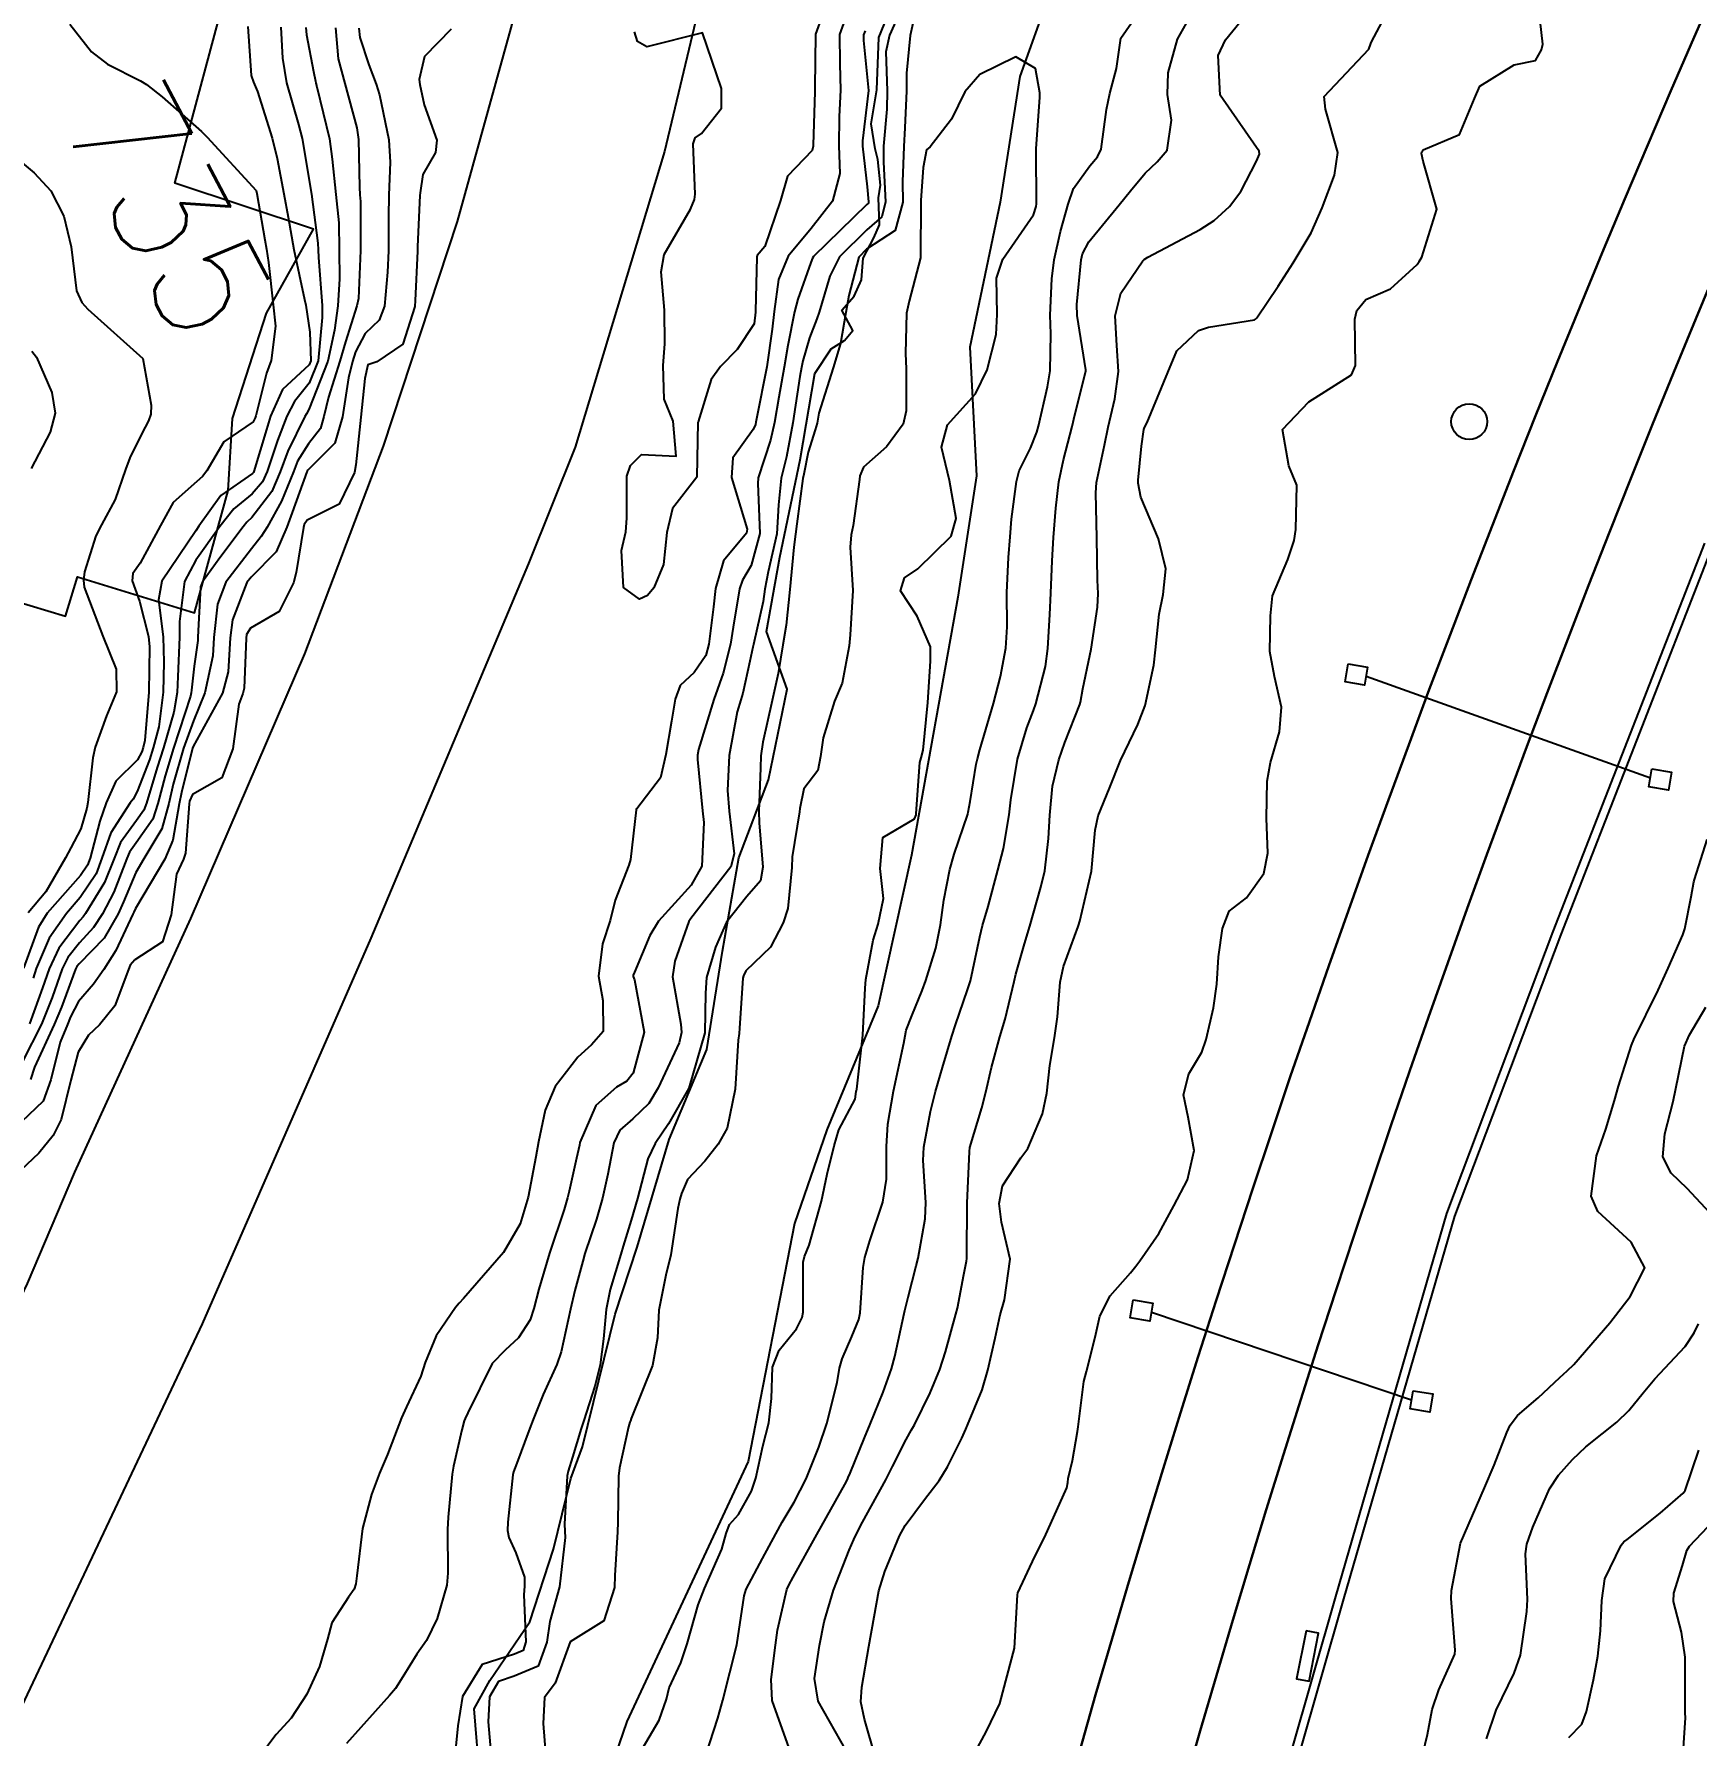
# Model space of a CAD drawing. Header units: metres. Extents: x 318500 to 325275, y 7408834 to 7428799.
# Drawn here: x 323535 to 323594.8, y 7419790 to 7419851.3 of the extents above; entities that cross this region are included whole.
import ezdxf
from ezdxf.enums import TextEntityAlignment as Align

# ---------------------------------------------------------------- set-up
doc = ezdxf.new("R2010")
doc.units = ezdxf.units.M
doc.header["$MEASUREMENT"] = 0
for name, color, linetype in [('Armário', 45, 'Continuous'), ('Canaleta de Drenagem', 151, 'Continuous'), ('Cotas', 45, 'Continuous'), ('Curvas de Nivel 1m', 11, 'Continuous'), ('Curvas de Nivel 5m', 15, 'Continuous'), ('Edificações', 30, 'Continuous'), ('Hidrografia', 140, 'Continuous'), ('Linha Férrea', 20, 'Continuous'), ('Postes', 20, 'Continuous'), ('Pórticos', 45, 'Continuous'), ('Vias Primárias', 230, 'Continuous')]:
    doc.layers.add(name, color=color, linetype=linetype)
doc.styles.add('Style-STANDARD', font='STANDARD.shx')

msp = doc.modelspace()

# ---------------------------------------------------------------- linework, layer by layer
at = {"layer": 'Armário'}
msp.add_lwpolyline([(323580.769, 7419793.801), (323580.426, 7419792.071), (323580.88, 7419791.981), (323581.223, 7419793.711)], close=True, dxfattribs=at)
at = {"layer": 'Canaleta de Drenagem'}
for points in [[(323595.116, 7419832.952), (323589.662, 7419818.973), (323585.826, 7419808.817), (323581.835, 7419795.035), (323576.178, 7419775.288), (323570.863, 7419754.222), (323567.061, 7419736.754), (323564.533, 7419720.956), (323564.768, 7419715.621), (323560.512, 7419694.585), (323553.429, 7419661.246)], [(323595.395, 7419832.842), (323589.942, 7419818.866), (323586.111, 7419808.723), (323582.123, 7419794.952), (323576.468, 7419775.21), (323571.155, 7419754.154), (323567.356, 7419736.699), (323564.834, 7419720.939), (323565.07, 7419715.597), (323560.806, 7419694.524), (323553.722, 7419661.183)]]:
    msp.add_lwpolyline(points, dxfattribs=at)
at = {"layer": 'Curvas de Nivel 1m', "flags": 128}
for points, elevation in [([(323568.724, 7419789.192), (323569.255, 7419790.165), (323569.749, 7419791.178), (323570.27, 7419793.17), (323570.378, 7419795.09), (323570.392, 7419795.169), (323571, 7419796.479), (323571.351, 7419797.155), (323572.153, 7419798.948), (323572.193, 7419799.142), (323572.21, 7419799.284), (323572.362, 7419799.935), (323572.537, 7419800.979), (323572.559, 7419801.138), (323572.772, 7419802.769), (323572.862, 7419803.135), (323573.179, 7419804.376), (323573.347, 7419805.131), (323573.715, 7419805.853), (323574.454, 7419806.69), (323574.645, 7419806.929), (323574.785, 7419807.115), (323575.473, 7419808.107), (323576.011, 7419809.097), (323576.499, 7419810.039), (323576.743, 7419811.087), (323576.528, 7419812.297), (323576.353, 7419813.093), (323576.551, 7419813.856), (323577.019, 7419814.629), (323577.173, 7419815.084), (323577.44, 7419816.223), (323577.56, 7419817.08), (323577.618, 7419818.067), (323577.763, 7419819.079), (323577.999, 7419819.703), (323578.631, 7419820.186), (323579.246, 7419821.061), (323579.394, 7419821.801), (323579.351, 7419823.06), (323579.365, 7419824.384), (323579.486, 7419825.058), (323579.82, 7419826.162), (323579.882, 7419827.053), (323579.631, 7419828.162), (323579.469, 7419829.059), (323579.487, 7419830.341), (323579.557, 7419831.058), (323580.113, 7419832.37), (323580.344, 7419833.047), (323580.399, 7419833.453), (323580.443, 7419835.046), (323580.152, 7419835.739), (323579.921, 7419837.054), (323580.87, 7419838.041), (323582.403, 7419839.017), (323582.549, 7419839.351), (323582.531, 7419841.016), (323582.594, 7419841.336), (323582.921, 7419841.725), (323583.816, 7419842.111), (323584.773, 7419842.992), (323584.839, 7419843.093), (323584.943, 7419843.252), (323585.484, 7419844.982), (323584.986, 7419846.713), (323584.928, 7419846.991), (323584.934, 7419847.048), (323584.992, 7419847.114), (323586.299, 7419847.672), (323586.837, 7419848.963), (323587.025, 7419849.415), (323588.267, 7419850.176), (323589.034, 7419850.337), (323589.247, 7419850.719), (323589.302, 7419850.927), (323589.07, 7419852.93)], 729), ([(323563.625, 7419852.708), (323563.103, 7419851.279), (323563.085, 7419849.344), (323563.084, 7419849.279), (323563.084, 7419849.214), (323563.019, 7419847.28), (323563.019, 7419847.25), (323562.987, 7419847.097), (323562.101, 7419846.165), (323561.85, 7419845.297), (323561.276, 7419843.637), (323561.008, 7419843.309), (323560.991, 7419843.258), (323560.943, 7419841.309), (323560.943, 7419841.276), (323560.903, 7419840.854), (323560.28, 7419839.925), (323559.69, 7419839.322), (323559.354, 7419838.847), (323558.877, 7419837.33), (323558.875, 7419837.314), (323558.83, 7419835.33), (323557.956, 7419834.2), (323557.747, 7419833.346), (323557.635, 7419832.194), (323557.287, 7419831.352), (323557.062, 7419831.069), (323556.774, 7419830.945), (323556.188, 7419831.366), (323556.124, 7419832.697), (323556.279, 7419833.368), (323556.316, 7419833.859), (323556.317, 7419835.368), (323556.444, 7419835.758), (323556.842, 7419836.143), (323558.091, 7419836.091), (323557.984, 7419837.343), (323557.659, 7419838.139), (323557.618, 7419839.349), (323557.679, 7419840.135), (323557.673, 7419841.349), (323557.554, 7419842.727), (323557.652, 7419843.349), (323558.603, 7419844.982), (323558.749, 7419845.333), (323558.769, 7419845.527), (323558.704, 7419847.334), (323558.771, 7419847.555), (323558.996, 7419847.711), (323559.719, 7419848.613), (323559.726, 7419849.323), (323559.04, 7419851.33), (323557.035, 7419850.82), (323556.694, 7419851.023), (323556.589, 7419851.367)], 729), ([(323565.268, 7419789.234), (323564.87, 7419790.612), (323564.733, 7419791.243), (323564.78, 7419791.767), (323565.03, 7419793.239), (323565.218, 7419794.305), (323565.385, 7419795.234), (323565.602, 7419795.94), (323566.132, 7419797.223), (323566.334, 7419797.588), (323567.032, 7419798.525), (323567.559, 7419799.208), (323567.863, 7419799.699), (323568.373, 7419800.737), (323568.519, 7419801.057), (323568.584, 7419801.197), (323569.111, 7419802.478), (323569.316, 7419803.186), (323569.57, 7419804.331), (323569.76, 7419805.18), (323569.906, 7419805.71), (323570.119, 7419807.175), (323569.808, 7419808.515), (323569.715, 7419809.181), (323569.845, 7419809.825), (323570.505, 7419810.832), (323570.753, 7419811.166), (323571.275, 7419812.413), (323571.442, 7419813.156), (323571.549, 7419814.154), (323571.712, 7419815.153), (323571.821, 7419815.901), (323571.917, 7419817.15), (323572.032, 7419817.715), (323572.566, 7419819.151), (323572.58, 7419819.191), (323572.622, 7419819.343), (323573.039, 7419821.144), (323573.176, 7419822.629), (323573.285, 7419823.141), (323573.689, 7419824.131), (323574.083, 7419825.129), (323574.713, 7419826.432), (323574.98, 7419827.116), (323575.286, 7419828.568), (323575.344, 7419829.111), (323575.481, 7419830.398), (323575.622, 7419831.107), (323575.719, 7419832.036), (323575.458, 7419833.11), (323574.822, 7419834.616), (323574.728, 7419835.122), (323574.728, 7419835.225), (323574.85, 7419836.45), (323574.934, 7419837.043), (323574.959, 7419837.119), (323575.047, 7419837.303), (323575.79, 7419839.106), (323576.113, 7419839.881), (323576.903, 7419840.611), (323577.263, 7419840.728), (323578.909, 7419841), (323578.954, 7419841.024), (323578.999, 7419841.069), (323579.772, 7419842.213), (323580.307, 7419843.05), (323580.951, 7419844.135), (323581.346, 7419845.034), (323581.796, 7419846.21), (323581.915, 7419847.026), (323581.466, 7419848.58), (323581.42, 7419849.034), (323583.037, 7419850.745), (323583.104, 7419850.945), (323583.13, 7419851.009), (323583.797, 7419852.265)], 728), ([(323564.256, 7419852.058), (323563.969, 7419851.266), (323563.979, 7419850.215), (323564.002, 7419849.265), (323563.957, 7419848.315), (323563.946, 7419847.266), (323563.978, 7419846.262), (323563.714, 7419845.269), (323562.95, 7419844.287), (323562.124, 7419843.292), (323561.777, 7419842.448), (323561.62, 7419841.299), (323561.544, 7419840.656), (323561.354, 7419839.303), (323560.983, 7419837.43), (323560.962, 7419837.308), (323560.942, 7419837.226), (323560.856, 7419837.05), (323560.128, 7419836.03), (323560.084, 7419835.317), (323560.65, 7419833.464), (323560.619, 7419833.312), (323559.789, 7419832.321), (323559.502, 7419831.323), (323559.429, 7419830.665), (323559.266, 7419829.325), (323559.157, 7419828.912), (323558.734, 7419828.296), (323558.233, 7419827.832), (323558.054, 7419827.34), (323557.921, 7419826.551), (323557.722, 7419825.345), (323557.53, 7419824.505), (323556.67, 7419823.392), (323556.651, 7419823.38), (323556.644, 7419823.36), (323556.44, 7419821.565), (323556.38, 7419821.363), (323555.893, 7419820.102), (323555.709, 7419819.369), (323555.442, 7419818.537), (323555.291, 7419817.373), (323555.454, 7419816.494), (323555.461, 7419815.371), (323555.038, 7419814.892), (323554.551, 7419814.456), (323553.73, 7419813.392), (323553.377, 7419812.547), (323553.131, 7419811.401), (323553.035, 7419810.869), (323552.764, 7419809.406), (323552.47, 7419808.453), (323551.866, 7419807.419), (323550.435, 7419805.768), (323550.275, 7419805.599), (323550.146, 7419805.443), (323549.447, 7419804.417), (323549.047, 7419803.454), (323548.889, 7419802.961), (323548.384, 7419801.859), (323548.198, 7419801.463), (323547.689, 7419800.141), (323547.412, 7419799.474), (323547.113, 7419798.704), (323546.798, 7419797.483), (323546.591, 7419795.774), (323546.556, 7419795.486), (323546.491, 7419795.293), (323546.293, 7419795.005), (323545.689, 7419794.088), (323545.537, 7419793.501), (323545.241, 7419792.519), (323544.784, 7419791.512), (323544.231, 7419790.656), (323543.68, 7419790.071), (323543.282, 7419789.529)], 728), ([(323566.166, 7419852.126), (323565.768, 7419851.243), (323565.635, 7419850.643), (323565.687, 7419849.243), (323565.672, 7419848.582), (323565.557, 7419847.244), (323565.549, 7419846.677), (323565.631, 7419845.243), (323565.496, 7419844.703), (323564.95, 7419844.241), (323563.971, 7419843.265), (323563.628, 7419842.571), (323563.236, 7419841.275), (323563.151, 7419841.032), (323562.896, 7419840.352), (323562.645, 7419839.522), (323562.601, 7419839.284), (323562.546, 7419838.954), (323562.295, 7419837.288), (323562.066, 7419836.068), (323561.875, 7419835.294), (323561.779, 7419834.333), (323561.709, 7419833.296), (323561.404, 7419831.919), (323561.279, 7419831.303), (323561.218, 7419830.859), (323560.87, 7419829.308), (323560.846, 7419829.211), (323560.741, 7419828.713), (323560.485, 7419827.551), (323560.418, 7419827.313), (323560.291, 7419826.89), (323560.001, 7419825.31), (323559.941, 7419824.051), (323559.997, 7419823.31), (323560.178, 7419821.776), (323560.052, 7419821.309), (323558.621, 7419819.446), (323558.548, 7419819.331), (323558.035, 7419817.902), (323557.958, 7419817.339), (323558.259, 7419815.64), (323558.283, 7419815.334), (323558.191, 7419814.97), (323557.441, 7419813.346), (323557.102, 7419812.781), (323556.523, 7419812.226), (323556.06, 7419811.821), (323555.85, 7419811.367), (323555.627, 7419810.235), (323555.437, 7419809.37), (323555.223, 7419808.622), (323554.802, 7419807.377), (323554.722, 7419807.112), (323554.44, 7419806.054), (323554.288, 7419805.382), (323553.949, 7419803.844), (323553.791, 7419803.389), (323553.304, 7419802.311), (323552.936, 7419801.402), (323552.784, 7419800.994), (323552.356, 7419799.834), (323552.235, 7419799.528), (323552.207, 7419799.412), (323552.031, 7419797.708), (323552.018, 7419797.415), (323552.062, 7419797.159), (323552.312, 7419796.609), (323552.633, 7419795.735), (323552.63, 7419795.405), (323552.603, 7419795.098), (323552.681, 7419793.404), (323552.584, 7419793.086), (323552.263, 7419792.956), (323551.102, 7419792.583), (323550.395, 7419791.438), (323550.229, 7419790.379), (323550.14, 7419789.521)], 726), ([(323562.222, 7419789.404), (323561.547, 7419791.287), (323561.505, 7419792.04), (323561.66, 7419793.286), (323561.742, 7419793.822), (323562.074, 7419795.282), (323562.14, 7419795.443), (323562.305, 7419795.734), (323563.155, 7419797.268), (323564.159, 7419799.065), (323564.26, 7419799.251), (323564.286, 7419799.316), (323564.353, 7419799.48), (323564.867, 7419800.749), (323565.078, 7419801.24), (323565.544, 7419802.385), (323565.838, 7419803.228), (323565.963, 7419803.67), (323566.296, 7419805.222), (323566.317, 7419805.336), (323566.439, 7419805.815), (323566.735, 7419806.938), (323566.798, 7419807.217), (323567.058, 7419808.63), (323567.08, 7419809.214), (323566.981, 7419810.737), (323567.002, 7419811.215), (323567.252, 7419812.49), (323567.432, 7419813.211), (323567.678, 7419814.08), (323568.017, 7419815.205), (323568.153, 7419815.617), (323568.585, 7419816.88), (323568.663, 7419817.125), (323568.685, 7419817.199), (323569.023, 7419818.784), (323569.125, 7419819.192), (323569.319, 7419819.881), (323569.677, 7419821.184), (323569.872, 7419821.962), (323570.079, 7419823.179), (323570.143, 7419823.713), (323570.377, 7419825.175), (323570.711, 7419826.313), (323570.955, 7419826.931), (323571.04, 7419827.167), (323571.391, 7419828.513), (323571.478, 7419829.163), (323571.541, 7419830.39), (323571.583, 7419831.162), (323571.629, 7419832.325), (323571.672, 7419833.161), (323571.757, 7419834.22), (323571.868, 7419835.16), (323572.04, 7419835.96), (323572.347, 7419837.155), (323572.447, 7419837.571), (323572.836, 7419839.15), (323572.837, 7419839.194), (323572.525, 7419841.154), (323572.517, 7419841.553), (323572.675, 7419843.153), (323572.725, 7419843.369), (323572.947, 7419843.804), (323574.037, 7419845.134), (323574.454, 7419845.641), (323574.977, 7419846.281), (323575.406, 7419846.691), (323575.765, 7419847.108), (323575.927, 7419848.186), (323575.78, 7419849.109), (323575.803, 7419849.884), (323576.146, 7419851.103), (323576.469, 7419851.678)], 726), ([(323564.223, 7419789.462), (323563.206, 7419791.266), (323563.072, 7419792.082), (323563.246, 7419793.265), (323563.421, 7419794.125), (323563.753, 7419795.258), (323564.322, 7419796.706), (323564.485, 7419797.09), (323564.558, 7419797.247), (323564.803, 7419797.712), (323565.642, 7419799.231), (323565.876, 7419799.709), (323566.372, 7419800.691), (323566.566, 7419801.03), (323566.67, 7419801.217), (323567.237, 7419802.366), (323567.587, 7419803.208), (323567.783, 7419803.839), (323568.163, 7419805.203), (323568.218, 7419805.417), (323568.451, 7419806.624), (323568.546, 7419807.112), (323568.554, 7419807.199), (323568.55, 7419807.288), (323568.571, 7419809.199), (323568.649, 7419811.056), (323568.669, 7419811.198), (323569.098, 7419812.625), (323569.237, 7419813.19), (323569.44, 7419814.078), (323569.747, 7419815.182), (323569.933, 7419815.816), (323570.259, 7419817.175), (323570.325, 7419817.444), (323570.609, 7419818.451), (323570.775, 7419819.01), (323570.821, 7419819.168), (323571.226, 7419820.572), (323571.359, 7419821.163), (323571.498, 7419822.321), (323571.539, 7419823.161), (323571.64, 7419824.206), (323571.864, 7419825.158), (323572.085, 7419825.778), (323572.623, 7419827.151), (323572.644, 7419827.228), (323572.728, 7419827.712), (323572.984, 7419828.909), (323573.029, 7419829.146), (323573.259, 7419830.657), (323573.282, 7419831.142), (323573.263, 7419831.621), (323573.236, 7419833.143), (323573.195, 7419834.773), (323573.226, 7419835.144), (323573.509, 7419836.481), (323573.649, 7419837.138), (323573.886, 7419838.15), (323574.021, 7419839.133), (323573.957, 7419840.071), (323573.899, 7419841.135), (323574.103, 7419841.952), (323574.888, 7419843.121), (323574.941, 7419843.171), (323575.079, 7419843.256), (323576.952, 7419844.244), (323577.464, 7419844.576), (323578.015, 7419845.079), (323578.422, 7419845.622), (323578.985, 7419846.709), (323579.094, 7419846.963), (323579.086, 7419847.069), (323578.992, 7419847.202), (323577.681, 7419849.083), (323577.603, 7419850.515), (323577.873, 7419851.082), (323578.396, 7419851.73)], 727), ([(323549.986, 7419851.456), (323549.03, 7419850.474), (323548.84, 7419849.654), (323548.854, 7419849.472), (323549.009, 7419848.738), (323549.466, 7419847.463), (323549.421, 7419847.026), (323548.971, 7419846.232), (323548.865, 7419845.567), (323548.857, 7419845.471), (323548.778, 7419843.635), (323548.769, 7419843.472), (323548.689, 7419841.697), (323548.675, 7419841.472), (323548.246, 7419840.12), (323547.307, 7419839.486), (323546.987, 7419839.381), (323546.874, 7419838.889), (323546.739, 7419837.492), (323546.557, 7419835.771), (323546.508, 7419835.495), (323545.958, 7419834.357), (323544.804, 7419833.789), (323544.695, 7419833.628), (323544.664, 7419833.521), (323544.404, 7419831.903), (323544.309, 7419831.525), (323543.796, 7419830.498), (323542.755, 7419829.891), (323542.621, 7419829.673), (323542.602, 7419829.542), (323542.534, 7419827.731), (323542.484, 7419827.544), (323542.335, 7419827.165), (323542.119, 7419825.549), (323541.731, 7419824.508), (323540.675, 7419823.907), (323540.57, 7419823.673), (323540.551, 7419823.572), (323540.419, 7419821.798), (323540.351, 7419821.574), (323540.095, 7419821.038), (323539.906, 7419819.581), (323539.591, 7419818.6), (323538.595, 7419817.959), (323538.431, 7419817.763), (323538.364, 7419817.602), (323537.874, 7419816.304), (323537.326, 7419815.612), (323536.93, 7419815.243), (323536.55, 7419814.636), (323536.294, 7419813.624), (323535.941, 7419812.207), (323535.65, 7419811.633), (323535.14, 7419811.001), (323534.491, 7419810.385)], 729), ([(323544.753, 7419851.524), (323544.777, 7419851.263), (323545.024, 7419849.935), (323545.097, 7419849.595), (323545.113, 7419849.519), (323545.154, 7419849.382), (323545.605, 7419847.511), (323545.702, 7419846.787), (323545.833, 7419845.507), (323545.937, 7419844.493), (323545.958, 7419843.505), (323545.96, 7419842.469), (323545.908, 7419841.505), (323545.781, 7419840.622), (323545.545, 7419839.51), (323544.862, 7419837.764), (323544.773, 7419837.609), (323544.717, 7419837.521), (323544.101, 7419836.268), (323543.834, 7419835.53), (323543.53, 7419834.822), (323542.805, 7419833.884), (323542.631, 7419833.714), (323542.491, 7419833.545), (323541.658, 7419832.426), (323541.027, 7419831.566), (323540.961, 7419831.383), (323540.865, 7419829.568), (323540.859, 7419829.458), (323540.734, 7419828.531), (323540.631, 7419827.662), (323540.624, 7419827.571), (323540.602, 7419827.454), (323539.994, 7419825.581), (323539.692, 7419824.578), (323539.429, 7419823.589), (323539.239, 7419823.014), (323538.648, 7419822.164), (323538.409, 7419821.837), (323538.312, 7419821.603), (323537.84, 7419820.395), (323537.431, 7419819.612), (323537.11, 7419819.117), (323536.604, 7419818.566), (323536.179, 7419818.044), (323535.98, 7419817.629), (323535.615, 7419816.594), (323535.232, 7419815.64), (323534.547, 7419814.301)], 732), ([(323543.854, 7419851.538), (323543.91, 7419850.418), (323544.061, 7419849.534), (323544.494, 7419848.031), (323544.618, 7419847.526), (323544.96, 7419845.52), (323545.183, 7419843.757), (323545.192, 7419843.516), (323545.207, 7419843.245), (323545.341, 7419841.514), (323545.34, 7419841.077), (323545.192, 7419839.515), (323544.872, 7419838.713), (323544.34, 7419838.051), (323544.07, 7419837.528), (323543.729, 7419836.649), (323543.358, 7419835.535), (323543.199, 7419835.161), (323542.818, 7419834.733), (323542.165, 7419834.195), (323541.653, 7419833.557), (323540.788, 7419832.341), (323540.381, 7419831.576), (323540.204, 7419830.133), (323540.21, 7419829.578), (323540.148, 7419828.16), (323540.117, 7419827.579), (323540.002, 7419826.869), (323539.631, 7419825.586), (323539.404, 7419824.874), (323539.012, 7419823.595), (323538.917, 7419823.345), (323538.661, 7419822.975), (323538.074, 7419822.18), (323537.854, 7419821.608), (323537.508, 7419820.735), (323536.816, 7419819.618), (323536.733, 7419819.505), (323536.616, 7419819.368), (323535.855, 7419818.378), (323535.512, 7419817.636), (323535.274, 7419816.945), (323534.799, 7419815.646)], 733), ([(323545.827, 7419851.508), (323545.916, 7419850.394), (323546.154, 7419849.503), (323546.584, 7419847.908), (323546.646, 7419847.495), (323546.681, 7419845.778), (323546.7, 7419845.494), (323546.719, 7419845.255), (323546.724, 7419843.493), (323546.644, 7419841.764), (323546.585, 7419841.495), (323546.182, 7419840.21), (323545.983, 7419839.503), (323545.569, 7419838.212), (323545.398, 7419837.512), (323545.279, 7419837.088), (323544.845, 7419836.53), (323544.451, 7419835.908), (323544.313, 7419835.525), (323543.88, 7419834.463), (323543.357, 7419833.534), (323543.143, 7419833.191), (323542.792, 7419832.747), (323541.874, 7419831.554), (323541.568, 7419830.758), (323541.444, 7419829.56), (323541.399, 7419828.901), (323541.114, 7419827.564), (323540.71, 7419826.564), (323540.348, 7419825.575), (323539.981, 7419824.28), (323539.823, 7419823.583), (323539.571, 7419822.671), (323538.92, 7419821.596), (323538.635, 7419821.097), (323538.19, 7419820.038), (323537.998, 7419819.606), (323537.486, 7419818.732), (323536.593, 7419817.816), (323536.502, 7419817.711), (323536.458, 7419817.622), (323535.951, 7419816.248), (323535.694, 7419815.633), (323534.988, 7419814.087), (323534.84, 7419813.645)], 731), ([(323542.668, 7419851.554), (323542.786, 7419849.789), (323542.875, 7419849.551), (323543.015, 7419849.221), (323543.546, 7419847.542), (323543.717, 7419846.8), (323543.967, 7419845.535), (323544.114, 7419844.695), (323544.325, 7419843.529), (323544.71, 7419841.726), (323544.753, 7419841.522), (323544.895, 7419840.549), (323544.933, 7419839.519), (323544.879, 7419839.379), (323543.908, 7419838.491), (323543.484, 7419837.534), (323543.341, 7419837.046), (323542.882, 7419835.539), (323542.866, 7419835.503), (323542.829, 7419835.466), (323541.698, 7419834.676), (323540.906, 7419833.568), (323540.798, 7419833.4), (323539.568, 7419831.588), (323539.448, 7419830.912), (323539.619, 7419829.587), (323539.646, 7419828.677), (323539.611, 7419827.587), (323539.46, 7419826.341), (323539.262, 7419825.592), (323539.126, 7419825.161), (323538.676, 7419824.014), (323538.532, 7419823.742), (323538.425, 7419823.602), (323537.732, 7419822.531), (323537.411, 7419821.612), (323537.199, 7419821.049), (323536.626, 7419820.204), (323536.137, 7419819.627), (323535.507, 7419818.736), (323535.048, 7419817.643), (323534.934, 7419817.296)], 734), ([(323564.889, 7419851.406), (323564.832, 7419851.253), (323564.839, 7419851.054), (323565.02, 7419849.25), (323564.802, 7419847.444), (323564.799, 7419847.253), (323564.968, 7419845.784), (323565.019, 7419845.249), (323565.009, 7419845.2), (323564.959, 7419845.153), (323563.033, 7419843.279), (323562.997, 7419843.221), (323562.937, 7419843.059), (323562.465, 7419841.738), (323562.353, 7419841.288), (323562.112, 7419840.072), (323561.975, 7419839.294), (323561.784, 7419838.211), (323561.627, 7419837.298), (323561.488, 7419836.663), (323561.042, 7419835.307), (323561.026, 7419835.108), (323561.105, 7419833.305), (323560.788, 7419832.157), (323560.475, 7419831.622), (323560.37, 7419831.314), (323560.138, 7419829.938), (323560.041, 7419829.317), (323559.781, 7419828.272), (323559.44, 7419827.323), (323558.896, 7419825.522), (323558.861, 7419825.328), (323558.858, 7419825.168), (323559.043, 7419823.324), (323559.089, 7419822.898), (323559.015, 7419821.324), (323558.633, 7419820.644), (323557.458, 7419819.347), (323557.136, 7419818.828), (323556.592, 7419817.509), (323556.546, 7419817.405), (323556.544, 7419817.36), (323556.588, 7419817.231), (323556.932, 7419815.354), (323556.545, 7419813.87), (323556.318, 7419813.586), (323555.945, 7419813.366), (323555.194, 7419812.709), (323554.621, 7419811.379), (323554.602, 7419811.286), (323554.502, 7419810.817), (323554.235, 7419809.632), (323554.179, 7419809.385), (323554.051, 7419808.962), (323553.527, 7419807.394), (323553.143, 7419806.102), (323552.968, 7419805.402), (323552.833, 7419804.994), (323552.414, 7419804.341), (323551.927, 7419803.898), (323551.466, 7419803.424), (323550.592, 7419801.647), (323550.487, 7419801.438), (323550.458, 7419801.36), (323550.374, 7419801.029), (323550.071, 7419799.726), (323550.022, 7419799.443), (323549.876, 7419797.896), (323549.85, 7419797.445), (323549.872, 7419795.877), (323549.827, 7419795.445), (323549.484, 7419794.246), (323549.095, 7419793.452), (323548.755, 7419792.963), (323548.25, 7419792.146), (323547.985, 7419791.723), (323547.769, 7419791.467), (323546.223, 7419789.742)], 727), ([(323556.76, 7419789.352), (323557.474, 7419790.583), (323557.741, 7419791.337), (323557.841, 7419791.741), (323558.26, 7419792.647), (323558.484, 7419793.327), (323558.881, 7419794.731), (323559.107, 7419795.318), (323559.739, 7419796.733), (323559.891, 7419797.306), (323560.009, 7419797.621), (323560.33, 7419797.986), (323560.807, 7419798.832), (323560.959, 7419799.294), (323561.209, 7419800.45), (323561.427, 7419801.29), (323561.521, 7419802.157), (323561.561, 7419803.288), (323561.794, 7419803.901), (323562.421, 7419804.667), (323562.626, 7419805.078), (323562.665, 7419805.276), (323562.666, 7419807.068), (323562.707, 7419807.276), (323562.879, 7419807.688), (323563.317, 7419809.267), (323563.524, 7419810.235), (323563.784, 7419811.261), (323563.943, 7419811.834), (323564.535, 7419812.939), (323564.575, 7419813.214), (323564.578, 7419813.249), (323564.59, 7419813.298), (323564.811, 7419815.246), (323564.891, 7419816.94), (323564.913, 7419817.245), (323565.187, 7419818.665), (323565.364, 7419819.239), (323565.557, 7419820.164), (323565.436, 7419821.238), (323565.536, 7419822.357), (323566.667, 7419823.026), (323566.726, 7419823.173), (323566.734, 7419823.229), (323566.867, 7419825.058), (323566.906, 7419825.227), (323566.986, 7419825.508), (323567.152, 7419827.224), (323567.25, 7419828.714), (323567.25, 7419829.223), (323566.767, 7419830.334), (323566.168, 7419831.236), (323566.312, 7419831.707), (323566.788, 7419832.032), (323567.993, 7419833.212), (323568.177, 7419833.842), (323567.937, 7419835.213), (323567.648, 7419836.418), (323567.858, 7419837.215), (323568.871, 7419838.335), (323569.292, 7419839.194), (323569.615, 7419840.474), (323569.648, 7419841.189), (323569.627, 7419842.492), (323569.853, 7419843.186), (323570.956, 7419844.775), (323571.051, 7419845.078), (323571.061, 7419845.169), (323571.049, 7419847.109), (323571.05, 7419847.169), (323571.187, 7419848.998), (323571.186, 7419849.168), (323571.029, 7419850.051), (323570.319, 7419850.467), (323569.026, 7419849.83), (323568.478, 7419849.208), (323568.004, 7419848.216), (323567.232, 7419847.226), (323567.102, 7419847.114), (323566.979, 7419846.487), (323566.897, 7419845.294), (323566.894, 7419845.231), (323566.89, 7419843.281), (323566.891, 7419843.23), (323566.484, 7419841.667), (323566.379, 7419841.235), (323566.343, 7419839.78), (323566.369, 7419839.235), (323566.374, 7419837.726), (323566.268, 7419837.236), (323565.663, 7419836.427), (323564.837, 7419835.694), (323564.707, 7419835.376), (323564.685, 7419835.252), (323564.468, 7419833.592), (323564.395, 7419833.256), (323564.35, 7419832.811), (323564.448, 7419831.255), (323564.359, 7419829.653), (323564.313, 7419829.257), (323564.068, 7419827.922), (323563.786, 7419827.264), (323563.38, 7419825.943), (323563.282, 7419825.271), (323563.188, 7419824.777), (323562.682, 7419824.112), (323562.547, 7419823.406), (323562.528, 7419823.281), (323562.271, 7419821.658), (323562.258, 7419821.284), (323562.111, 7419819.8), (323561.941, 7419819.287), (323561.489, 7419818.409), (323560.594, 7419817.557), (323560.509, 7419817.384), (323560.493, 7419817.301), (323560.372, 7419815.494), (323560.352, 7419815.303), (323560.321, 7419815.067), (323560.219, 7419813.305), (323559.927, 7419811.901), (323559.607, 7419811.314), (323559.117, 7419810.704), (323558.491, 7419810.044), (323558.279, 7419809.537), (323558.217, 7419809.334), (323558.146, 7419809.004), (323557.895, 7419807.338), (323557.713, 7419806.605), (323557.46, 7419805.345), (323557.414, 7419804.344), (323557.238, 7419803.347), (323556.468, 7419801.446), (323556.443, 7419801.359), (323556.426, 7419801.313), (323556.377, 7419801.144), (323556.05, 7419799.668), (323556.009, 7419799.363), (323555.983, 7419797.705), (323555.973, 7419797.363), (323555.882, 7419795.786), (323555.863, 7419795.364), (323555.49, 7419794.16), (323554.27, 7419793.398), (323553.727, 7419791.909), (323553.343, 7419791.393), (323553.298, 7419790.462), (323553.378, 7419789.393)], 724), ([(323533.289, 7419847.676), (323534.97, 7419846.287), (323535.573, 7419845.641), (323536.042, 7419844.725), (323536.304, 7419843.63), (323536.498, 7419842.045), (323536.69, 7419841.623), (323536.906, 7419841.375), (323538.88, 7419839.6), (323539.187, 7419837.919), (323539.167, 7419837.595), (323539.088, 7419837.365), (323538.85, 7419836.902), (323538.416, 7419836.024), (323538.255, 7419835.606), (323537.892, 7419834.531), (323537.393, 7419833.614), (323537.187, 7419833.226), (323536.783, 7419831.921), (323536.747, 7419831.621), (323536.776, 7419831.367), (323537.448, 7419829.613), (323537.922, 7419828.419), (323537.935, 7419827.608), (323537.579, 7419826.743), (323537.171, 7419825.615), (323537.082, 7419825.229), (323536.901, 7419823.618), (323536.872, 7419823.413), (323536.656, 7419822.666), (323536.287, 7419821.984), (323536.103, 7419821.628), (323535.395, 7419820.406), (323534.755, 7419819.648)], 736), ([(323534.883, 7419839.871), (323535.057, 7419839.647), (323535.604, 7419838.375), (323535.731, 7419837.637), (323535.542, 7419836.947), (323534.866, 7419835.649)], 737), ([(323595.308, 7419808.842), (323594.499, 7419809.726), (323593.915, 7419810.27), (323593.622, 7419810.863), (323593.692, 7419811.693), (323593.985, 7419812.858), (323594.086, 7419813.318), (323594.399, 7419814.853), (323594.574, 7419815.257), (323595.171, 7419816.257)], 731), ([(323587.267, 7419789.912), (323587.611, 7419790.94), (323588.263, 7419792.27), (323588.493, 7419792.927), (323588.725, 7419794.492), (323588.741, 7419794.923), (323588.677, 7419796.572), (323588.723, 7419796.924), (323588.942, 7419797.527), (323589.539, 7419798.912), (323589.866, 7419799.399), (323590.366, 7419799.964), (323590.844, 7419800.424), (323591.432, 7419800.889), (323591.967, 7419801.306), (323592.393, 7419801.734), (323592.906, 7419802.369), (323593.332, 7419802.866), (323594.422, 7419804.032), (323594.752, 7419804.522), (323594.901, 7419804.845)], 731), ([(323590.236, 7419789.963), (323590.7, 7419790.439), (323590.874, 7419790.894), (323591.12, 7419792.032), (323591.276, 7419792.89), (323591.375, 7419793.798), (323591.418, 7419794.889), (323591.524, 7419795.676), (323592.116, 7419796.882), (323592.215, 7419796.997), (323592.332, 7419797.091), (323593.519, 7419798.04), (323594.349, 7419798.754), (323594.417, 7419798.849), (323594.912, 7419800.305)], 732), ([(323594.317, 7419788.849), (323594.43, 7419790.665), (323594.421, 7419790.847), (323594.416, 7419791.012), (323594.419, 7419792.848), (323594.284, 7419793.752), (323593.999, 7419794.855), (323594.009, 7419795.15), (323594.32, 7419796.155), (323594.485, 7419796.69), (323594.583, 7419796.846), (323596.349, 7419798.716)], 733)]:
    msp.add_lwpolyline(points, dxfattribs=dict(at, elevation=elevation))
at = {"layer": 'Curvas de Nivel 5m', "flags": 128}
for points, elevation in [([(323536.252, 7419851.638), (323537.03, 7419850.641), (323537.607, 7419850.203), (323538.795, 7419849.603), (323539.018, 7419849.468), (323539.578, 7419849.025), (323540.993, 7419847.775), (323541.202, 7419847.568), (323542.962, 7419845.655), (323542.994, 7419845.549), (323543.276, 7419843.877), (323543.336, 7419843.544), (323543.413, 7419843.063), (323543.576, 7419841.533), (323543.662, 7419840.769), (323543.51, 7419839.534), (323543.335, 7419839.076), (323542.953, 7419837.539), (323542.934, 7419837.464), (323542.857, 7419837.321), (323541.8, 7419836.601), (323541.186, 7419835.565), (323541.031, 7419835.362), (323540.824, 7419835.179), (323539.977, 7419834.418), (323539.519, 7419833.589), (323538.786, 7419832.238), (323538.521, 7419831.865), (323538.498, 7419831.603), (323538.769, 7419830.866), (323539.089, 7419829.595), (323539.12, 7419829.219), (323539.105, 7419827.594), (323538.956, 7419825.849), (323538.896, 7419825.597), (323538.848, 7419825.447), (323538.693, 7419825.157), (323537.907, 7419824.382), (323537.561, 7419823.611), (323537.331, 7419822.942), (323536.983, 7419821.617), (323536.893, 7419821.362), (323536.634, 7419820.991), (323535.445, 7419819.638), (323535.125, 7419819.13), (323534.59, 7419817.65)], 735), ([(323566.612, 7419851.669), (323566.516, 7419851.235), (323566.386, 7419849.877), (323566.387, 7419849.236), (323566.328, 7419847.909), (323566.282, 7419847.237), (323566.237, 7419845.971), (323566.253, 7419845.237), (323565.98, 7419844.209), (323564.943, 7419843.538), (323564.665, 7419843.254), (323564.304, 7419841.874), (323564.202, 7419841.261), (323564.008, 7419840.149), (323563.748, 7419839.267), (323563.23, 7419837.641), (323563.162, 7419837.275), (323563.098, 7419837.035), (323562.844, 7419836.23), (323562.68, 7419835.435), (323562.651, 7419835.283), (323562.436, 7419833.655), (323562.39, 7419833.286), (323562.325, 7419832.817), (323562.183, 7419831.289), (323562.044, 7419830.008), (323561.932, 7419829.292), (323561.761, 7419828.268), (323561.551, 7419827.298), (323561.204, 7419825.794), (323561.138, 7419825.296), (323561.12, 7419824.87), (323561.062, 7419823.296), (323561.072, 7419822.888), (323561.214, 7419821.294), (323561.129, 7419820.801), (323560.629, 7419820.23), (323559.907, 7419819.311), (323559.507, 7419818.416), (323559.179, 7419817.321), (323559.15, 7419816.753), (323559.117, 7419815.322), (323558.54, 7419813.33), (323557.815, 7419812.047), (323557.334, 7419811.348), (323557.065, 7419810.788), (323556.702, 7419809.357), (323556.472, 7419808.587), (323556.18, 7419807.645), (323556.091, 7419807.364), (323555.716, 7419806.092), (323555.574, 7419805.369), (323555.476, 7419804.307), (323555.352, 7419803.37), (323555.161, 7419802.603), (323554.764, 7419801.376), (323554.671, 7419801.082), (323554.36, 7419800.048), (323554.194, 7419799.541), (323554.164, 7419799.383), (323554.07, 7419797.637), (323554.082, 7419797.384), (323554.094, 7419797.16), (323553.892, 7419795.386), (323553.535, 7419794.137), (323553.436, 7419793.393), (323553.125, 7419792.529), (323552.251, 7419792.16), (323551.695, 7419791.971), (323551.371, 7419791.423), (323551.325, 7419790.518), (323551.421, 7419789.422)], 725), ([(323559.158, 7419789.316), (323559.586, 7419790.656), (323559.771, 7419791.307), (323560.27, 7419793.3), (323560.535, 7419795.059), (323560.61, 7419795.297), (323561.195, 7419796.407), (323561.678, 7419797.286), (323561.905, 7419797.705), (323562.337, 7419798.428), (323562.775, 7419799.274), (323563.229, 7419800.405), (323563.52, 7419801.263), (323563.881, 7419802.743), (323563.968, 7419803.256), (323564.067, 7419803.593), (323564.417, 7419804.391), (323564.665, 7419805.008), (323564.712, 7419805.246), (323564.826, 7419806.873), (323564.882, 7419807.244), (323565.068, 7419807.843), (323565.536, 7419809.234), (323565.663, 7419810.062), (323565.664, 7419811.233), (323565.715, 7419812.04), (323565.915, 7419813.229), (323566.291, 7419814.958), (323566.33, 7419815.223), (323566.366, 7419815.42), (323566.571, 7419815.941), (323566.945, 7419816.856), (323567.076, 7419817.215), (323567.44, 7419818.379), (323567.608, 7419819.21), (323567.732, 7419820.106), (323567.946, 7419821.207), (323568.097, 7419821.759), (323568.586, 7419823.201), (323568.606, 7419823.266), (323568.677, 7419823.658), (323568.896, 7419824.998), (323568.936, 7419825.196), (323569.029, 7419825.521), (323569.518, 7419827.188), (323569.766, 7419828.153), (323569.959, 7419829.182), (323570.002, 7419829.941), (323569.996, 7419831.182), (323570.053, 7419832.442), (323570.111, 7419833.18), (323570.167, 7419833.822), (323570.34, 7419835.177), (323570.445, 7419835.566), (323570.848, 7419836.38), (323571.078, 7419836.947), (323571.135, 7419837.167), (323571.459, 7419838.579), (323571.554, 7419839.163), (323571.576, 7419840.487), (323571.559, 7419841.164), (323571.621, 7419842.472), (323571.703, 7419843.162), (323571.93, 7419844.181), (323572.206, 7419845.158), (323572.401, 7419845.723), (323572.981, 7419846.541), (323573.266, 7419846.865), (323573.393, 7419847.144), (323573.584, 7419848.569), (323573.71, 7419849.14), (323573.943, 7419850.05), (323574.095, 7419851.134), (323574.486, 7419851.691)], 725), ([(323546.662, 7419851.496), (323546.699, 7419851.158), (323547.027, 7419850.181), (323547.29, 7419849.487), (323547.404, 7419849.096), (323547.746, 7419847.482), (323547.786, 7419846.674), (323547.738, 7419845.482), (323547.725, 7419844.71), (323547.73, 7419843.482), (323547.697, 7419842.714), (323547.584, 7419841.483), (323547.4, 7419840.988), (323546.895, 7419840.5), (323546.54, 7419839.841), (323546.437, 7419839.497), (323546.284, 7419838.909), (323546.07, 7419837.502), (323545.801, 7419836.551), (323544.831, 7419835.587), (323544.801, 7419835.549), (323544.792, 7419835.52), (323544.267, 7419834.066), (323544.069, 7419833.527), (323543.681, 7419832.642), (323542.782, 7419831.727), (323542.629, 7419831.542), (323542.118, 7419830.192), (323542.023, 7419829.551), (323541.959, 7419828.325), (323541.749, 7419827.555), (323540.701, 7419825.637), (323540.676, 7419825.57), (323540.272, 7419823.98), (323540.198, 7419823.577), (323539.963, 7419822.268), (323539.671, 7419821.585), (323538.622, 7419819.808), (323538.555, 7419819.666), (323538.528, 7419819.601), (323537.916, 7419818.292), (323537.484, 7419817.611), (323537.113, 7419817.084), (323536.573, 7419816.457), (323536.285, 7419815.904), (323536.168, 7419815.626), (323535.91, 7419814.986), (323535.576, 7419813.634), (323535.299, 7419812.868), (323534.517, 7419812.125)], 730), ([(323584.881, 7419788.973), (323585.144, 7419790.063), (323585.313, 7419790.969), (323585.551, 7419791.673), (323586.122, 7419792.961), (323586.136, 7419793.097), (323585.99, 7419794.963), (323586.011, 7419795.256), (323586.33, 7419796.96), (323587.196, 7419798.947), (323587.544, 7419799.76), (323587.995, 7419800.936), (323588.116, 7419801.202), (323588.389, 7419801.553), (323589.13, 7419802.188), (323589.914, 7419802.915), (323590.171, 7419803.154), (323590.415, 7419803.383), (323591.713, 7419804.891), (323592.444, 7419805.835), (323592.974, 7419806.872), (323592.474, 7419807.793), (323591.273, 7419808.898), (323591.042, 7419809.449), (323591.235, 7419810.899), (323591.562, 7419811.857), (323591.875, 7419812.89), (323592.024, 7419813.412), (323592.488, 7419814.881), (323592.572, 7419815.091), (323593.444, 7419816.867), (323593.813, 7419817.65), (323594.343, 7419818.854), (323594.408, 7419819.068), (323594.641, 7419820.229), (323594.738, 7419820.76), (323594.756, 7419820.849), (323595.22, 7419822.289)], 730)]:
    msp.add_lwpolyline(points, dxfattribs=dict(at, elevation=elevation))
at = {"layer": 'Edificações'}
msp.add_lwpolyline([(323533.538, 7419831.101), (323536.101, 7419830.332), (323536.534, 7419831.746), (323540.741, 7419830.449), (323541.96, 7419834.849), (323542.117, 7419837.441), (323543.339, 7419841.231), (323545.03, 7419844.256), (323540.038, 7419845.92), (323542.083, 7419853.58), (323540.864, 7419854.169), (323541.383, 7419856.346), (323541.383, 7419856.346), (323533.903, 7419858.498)], dxfattribs=at)
at = {"layer": 'Hidrografia'}
for points in [[(323584.355, 7419883.259), (323583.293, 7419880.712), (323580.954, 7419876.698), (323579.68, 7419873.726), (323578.936, 7419870.79), (323578.509, 7419866.669), (323577.978, 7419863.697), (323576.739, 7419861.999), (323575.004, 7419857.553), (323573.127, 7419854.759), (323571.533, 7419852.742), (323570.469, 7419849.757), (323569.761, 7419845.229), (323568.662, 7419840.012), (323568.909, 7419835.378), (323568.235, 7419831.011), (323566.567, 7419821.727), (323565.361, 7419816.298), (323563.52, 7419811.84), (323562.347, 7419808.467), (323560.681, 7419799.891), (323556.317, 7419790.532), (323553.674, 7419782.845)], [(323551.023, 7419788.493), (323550.81, 7419790.992), (323551.379, 7419792.01), (323552.816, 7419794.119), (323553.669, 7419796.733), (323554.29, 7419799.285), (323554.716, 7419800.428), (323555.887, 7419805.195), (323556.686, 7419807.615), (323557.842, 7419811.49), (323559.19, 7419814.733), (323559.758, 7419818.271), (323560.346, 7419821.63), (323561.41, 7419824.43), (323562.086, 7419827.701), (323561.341, 7419829.774), (323561.821, 7419832.458), (323562.549, 7419835.961), (323563.081, 7419839.062), (323563.667, 7419839.957), (323564.146, 7419840.258), (323564.448, 7419840.613), (323564.057, 7419841.339), (323564.501, 7419841.853), (323564.767, 7419842.438), (323564.82, 7419843.218), (323565.212, 7419843.952), (323565.407, 7419844.412), (323565.372, 7419845.387), (323565.443, 7419845.848), (323565.354, 7419846.769), (323565.249, 7419847.148), (323565.107, 7419848.052), (323565.32, 7419849.275), (323565.392, 7419851.16), (323566.012, 7419852.701)]]:
    msp.add_lwpolyline(points, dxfattribs=at)
at = {"layer": 'Linha Férrea'}
for points in [[(323843.705, 7420529.863, -0.339852), (323771.4, 7420065.587), (323704.487, 7420002.468, 0.137972), (323573.117, 7419776.141), (323569.018, 7419760.257, 0.009911), (323565.266, 7419744.042), (323557.569, 7419705.285), (323544.41, 7419647.347), (323509.546, 7419502.298), (323475.425, 7419363.32), (323454.167, 7419264.774, -0.048865), (323374.489, 7419022.071), (323336.216, 7418936.841), (323318.171, 7418898.232), (323303.703, 7418864.835, 0.016709)], [(323303.703, 7418864.835), (323318.171, 7418898.232), (323336.216, 7418936.841), (323374.489, 7419022.071, 0.048865), (323454.167, 7419264.774), (323475.425, 7419363.32), (323509.546, 7419502.298), (323544.41, 7419647.347), (323557.569, 7419705.285), (323565.266, 7419744.042, -0.009911), (323569.018, 7419760.257), (323573.117, 7419776.141, -0.137972), (323704.487, 7420002.468), (323771.4, 7420065.587, 0.339852), (323843.705, 7420529.863, 0.104587)], [(323840.146, 7420527.887, -0.339824), (323768.602, 7420068.543), (323704.141, 7420007.763, 0.140169), (323569.283, 7419777.13), (323565.155, 7419761.392, -0.000234), (323561.228, 7419744.645), (323553.453, 7419705.875), (323540.362, 7419648.042), (323505.529, 7419503.284), (323471.394, 7419364.249), (323450.124, 7419265.645, -0.047372), (323375.492, 7419034.63), (323347.077, 7418970.203), (323316.211, 7418903.384), (323295.96, 7418857.357)], [(323295.96, 7418857.357), (323316.211, 7418903.384), (323347.077, 7418970.203), (323375.492, 7419034.63, 0.047372), (323450.124, 7419265.645), (323471.394, 7419364.249), (323505.529, 7419503.284), (323540.362, 7419648.042), (323553.453, 7419705.875), (323561.228, 7419744.645, 0.000234), (323565.155, 7419761.392), (323569.283, 7419777.13, -0.140169), (323704.141, 7420007.763), (323768.602, 7420068.543, 0.339824), (323840.146, 7420527.887, 0.098634)]]:
    msp.add_lwpolyline(points, format="xyb", dxfattribs=at)
at = {"layer": 'Postes'}
msp.add_circle((323586.645, 7419837.331), 0.645, dxfattribs=at)
at = {"layer": 'Pórticos'}
for points in [[(323582.281, 7419828.614), (323582.988, 7419828.497), (323582.881, 7419827.845), (323582.173, 7419827.962)], [(323593.224, 7419824.832), (323593.932, 7419824.715), (323593.824, 7419824.063), (323593.117, 7419824.18)], [(323574.549, 7419805.712), (323575.257, 7419805.595), (323575.149, 7419804.944), (323574.442, 7419805.061)], [(323584.624, 7419802.441), (323585.331, 7419802.325), (323585.223, 7419801.673), (323584.516, 7419801.79)]]:
    msp.add_lwpolyline(points, close=True, dxfattribs=at)
for points in [[(323582.935, 7419828.171), (323593.171, 7419824.506)], [(323575.203, 7419805.27), (323584.57, 7419802.115)]]:
    msp.add_lwpolyline(points, dxfattribs=at)
at = {"layer": 'Vias Primárias'}
for points in [[(323415.833, 7419583.302), (323419.047, 7419572.746), (323421.03, 7419562.086), (323421.351, 7419557.374), (323421.618, 7419546.016), (323420.655, 7419534.774), (323419.854, 7419529.552), (323419.495, 7419524.986, 0.238184), (323422.135, 7419522.665), (323425.333, 7419521.775), (323439.384, 7419519.04), (323447.038, 7419517.341, 0.392019), (323449.506, 7419518.783), (323449.894, 7419520.081), (323454.112, 7419536.783), (323456.933, 7419548.508), (323462.14, 7419572.405), (323463.204, 7419579.599, 0.075507), (323463.151, 7419593.445, 0), (323461.926, 7419601.304, 0.173993), (323443.828, 7419629.608, 0.279998), (323404.325, 7419640.182, 0.277838)], [(323934.92, 7420316.776, 0), (323936.242, 7420308.849)], [(323715.644, 7420145.548, 0), (323709.04, 7420132.939)], [(323939.281, 7420278.615, 0), (323933.27, 7420270.921)], [(323836.404, 7420021.217), (323839.692, 7420014.547, -0.172492), (323840.737, 7420005.613, 0), (323839.679, 7420000.995, -0.226003), (323822.498, 7419987.869), (323816.045, 7419986.261), (323809.838, 7419985.761), (323797.857, 7419985.557), (323783.43, 7419986.553), (323778.024, 7419986.103, 0.920221), (323778.024, 7419984.652), (323787.034, 7419982.652), (323805.471, 7419977.44), (323826.967, 7419970.976), (323850.367, 7419962.962), (323868.105, 7419955.747), (323881.534, 7419947.778), (323892.006, 7419939.962), (323903.28, 7419930.644), (323910.885, 7419924.39)], [(323831.088, 7420001.787, 0), (323833.844, 7420008.443, 0.220888)], [(323598.528, 7419966.652), (323592.765, 7419952.31), (323587.134, 7419938.603), (323581.597, 7419924.626), (323577.012, 7419912.916), (323571.842, 7419899.725), (323569.57, 7419892.856), (323565.667, 7419879.646), (323561.536, 7419863.268), (323557.674, 7419847.061), (323554.455, 7419836.417), (323552.773, 7419832.225), (323547.1, 7419818.74), (323541.021, 7419804.855), (323534.215, 7419790.437), (323529.039, 7419780.252), (323519.646, 7419762.915), (323510.888, 7419746.807), (323501.903, 7419730.512), (323493.281, 7419714.355), (323485.747, 7419700.92), (323479.758, 7419689.797), (323473.538, 7419677.731, 0.030456), (323468.864, 7419670.464, 0.094594)]]:
    msp.add_lwpolyline(points, format="xyb", dxfattribs=at)
msp.add_lwpolyline([(323525.017, 7419786.547), (323529.554, 7419795.493), (323534.732, 7419806.301), (323536.436, 7419810.313), (323540.617, 7419819.447), (323544.718, 7419828.968), (323547.546, 7419836.446), (323550.218, 7419844.538), (323552.424, 7419852.514), (323554.089, 7419859.791), (323555.677, 7419866.603), (323557.186, 7419872.721), (323558.464, 7419878.066), (323560.129, 7419883.991), (323562.181, 7419890.73), (323564.775, 7419898.861), (323567.487, 7419907.071), (323570.701, 7419914.778), (323575.888, 7419928.057), (323580.727, 7419939.944), (323585.487, 7419951.246), (323589.436, 7419961.43), (323593.578, 7419970.999), (323598.686, 7419982.719)], dxfattribs=at)

# ---------------------------------------------------------------- texts
at = {"layer": 'Cotas', "style": 'Style-STANDARD'}
msp.add_text('735', height=4, rotation=297.75911, dxfattribs=at).set_placement((323539.819, 7419844.974, 735), align=Align.MIDDLE_CENTER)

doc.saveas('drawing.dxf')
